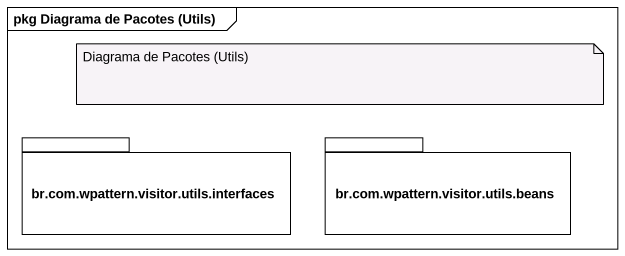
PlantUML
@startuml
mainframe pkg Diagrama de Pacotes (Utils)
package "br.com.wpattern.visitor.utils.interfaces" as br_com_wpattern_visitor {
}
package "br.com.wpattern.visitor.utils.beans" as br_com_wpattern_visitor_2 {
}
note as N1
  Diagrama de Pacotes (Utils)
end note
@enduml
